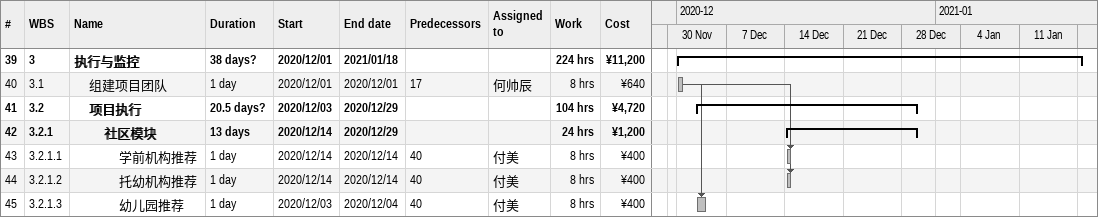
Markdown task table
| ID | WBS | Task | Duration | Start | Finish | Predecessors | Resources | Work (h) | Cost (¥) |
|---|---|---|---|---|---|---|---|---|---|
| 39 | 3 | **执行与监控** | 38d? | 2020-12-01 | 2021-01-18 |  |  | 224 | 11200 |
| 40 | 3.1 | 组建项目团队 | 1d | 2020-12-01 | 2020-12-01 | 17 | 何帅辰 | 8 | 640 |
| 41 | 3.2 | **项目执行** | 20.5d? | 2020-12-03 | 2020-12-29 |  |  | 104 | 4720 |
| 42 | 3.2.1 | **社区模块** | 13d | 2020-12-14 | 2020-12-29 |  |  | 24 | 1200 |
| 43 | 3.2.1.1 | 学前机构推荐 | 1d | 2020-12-14 | 2020-12-14 | 40 | 付美 | 8 | 400 |
| 44 | 3.2.1.2 | 托幼机构推荐 | 1d | 2020-12-14 | 2020-12-14 | 40 | 付美 | 8 | 400 |
| 45 | 3.2.1.3 | 幼儿园推荐 | 1d | 2020-12-03 | 2020-12-04 | 40 | 付美 | 8 | 400 |
